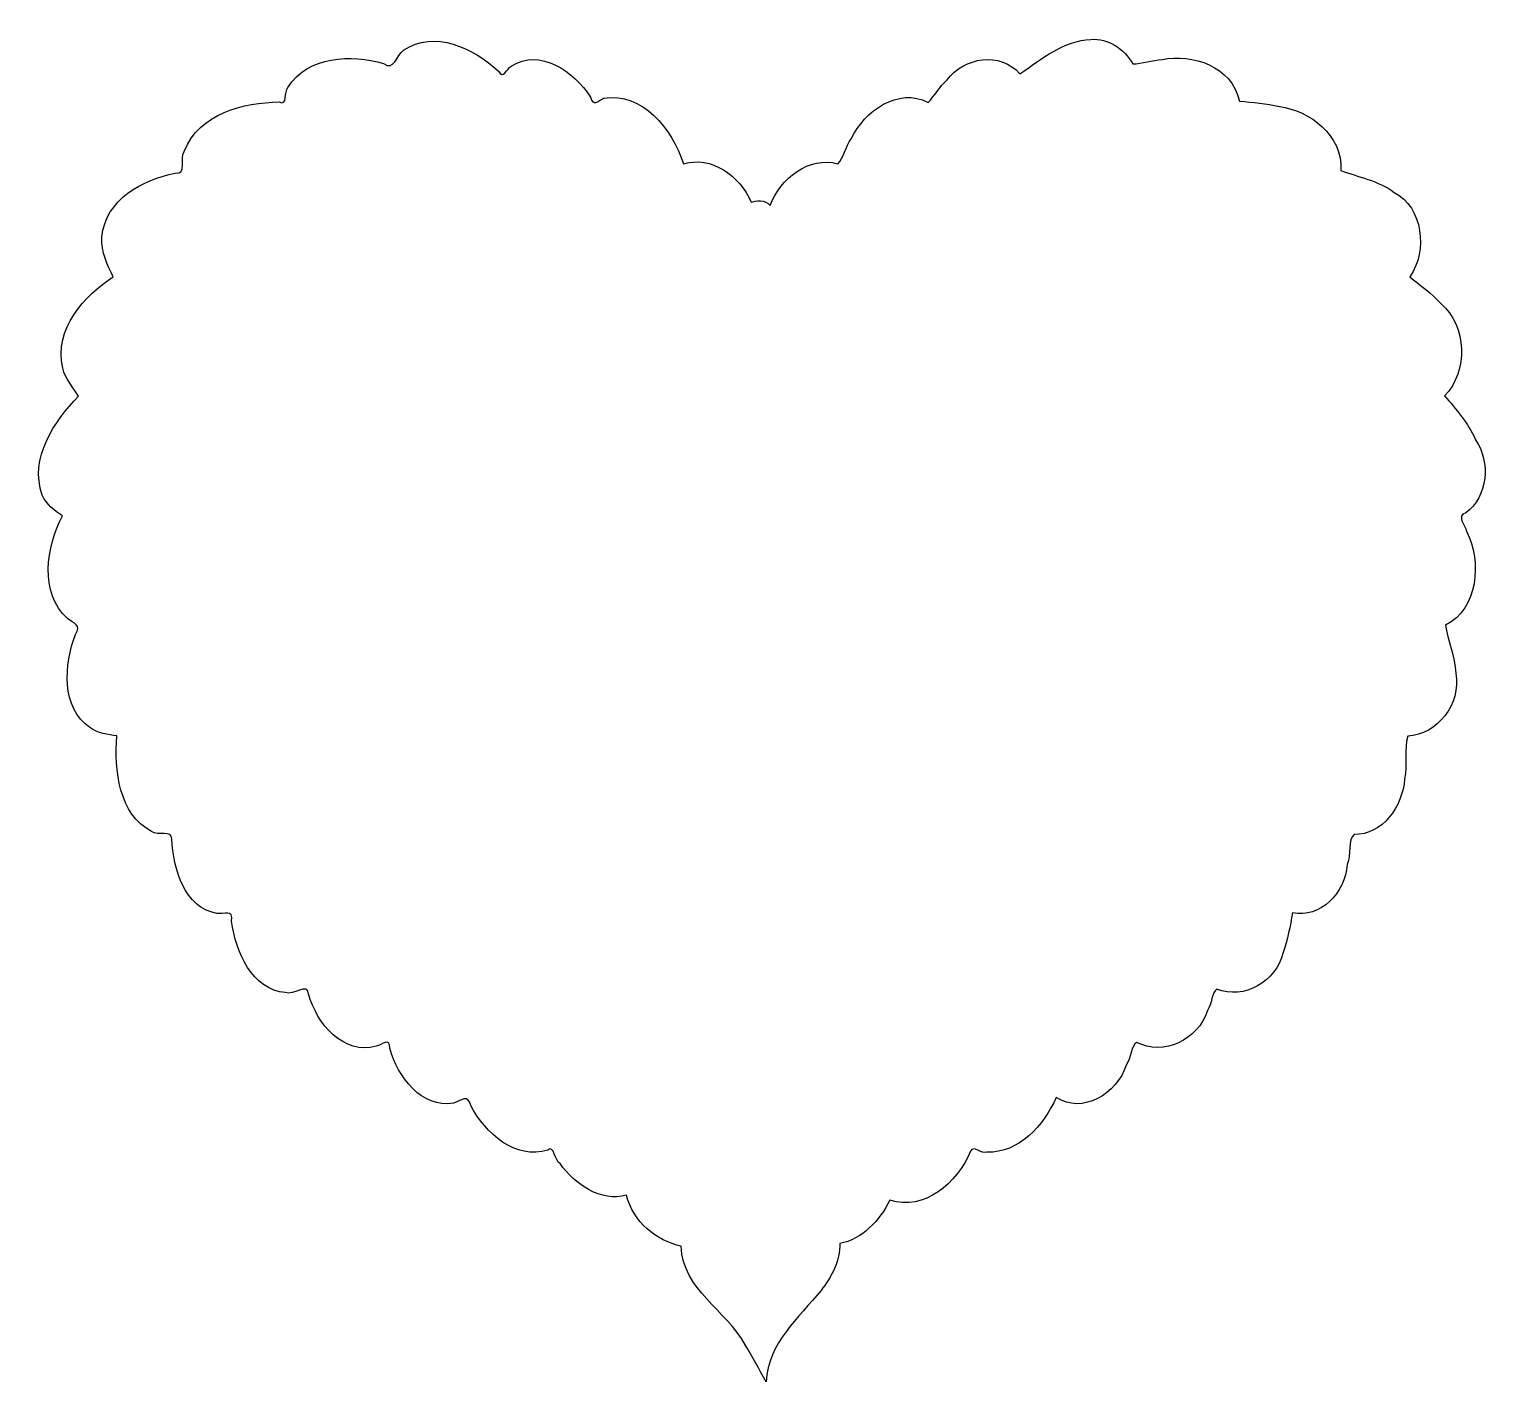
# Model space of a CAD drawing. Header units: centimetres. Extents: x -3.49 to 1.98, y 2.41 to 7.47.
import ezdxf

# ---------------------------------------------------------------- set-up
doc = ezdxf.new("R2010")
doc.units = ezdxf.units.CM
doc.header["$MEASUREMENT"] = 0
doc.layers.add('Layer 1', color=7, linetype='Continuous')

msp = doc.modelspace()

# ---------------------------------------------------------------- linework, layer by layer
at = {"layer": 'Layer 1', "color": 136}
msp.add_open_spline([(0.48283, 7.43219), (0.38189, 7.42722), (0.29788, 7.36102), (0.21721, 7.30301), (0.21721, 7.30301), (0.14388, 7.38883), (0.0088, 7.36558), (-0.05546, 7.28063), (-0.05546, 7.28063), (-0.08259, 7.25659), (-0.1033, 7.21883), (-0.12636, 7.19655), (-0.12636, 7.19655), (-0.23862, 7.25404), (-0.36324, 7.16595), (-0.41475, 7.05992), (-0.41475, 7.05992), (-0.43358, 7.03165), (-0.44305, 6.98834), (-0.46447, 6.96736), (-0.46447, 6.96736), (-0.57182, 6.9964), (-0.67883, 6.91319), (-0.71758, 6.81072), (-0.71758, 6.81072), (-0.73537, 6.83475), (-0.77233, 6.82899), (-0.7888, 6.82326), (-0.7888, 6.82326), (-0.82975, 6.92303), (-0.94028, 6.99849), (-1.04094, 6.96668), (-1.04094, 6.96668), (-1.08428, 7.09678), (-1.19612, 7.23751), (-1.34024, 7.21215), (-1.34024, 7.21215), (-1.36211, 7.20236), (-1.37991, 7.17909), (-1.38932, 7.21622), (-1.38932, 7.21622), (-1.45079, 7.31344), (-1.57928, 7.40123), (-1.68573, 7.33183), (-1.68573, 7.33183), (-1.70437, 7.32238), (-1.71586, 7.27913), (-1.73385, 7.31386), (-1.73385, 7.31386), (-1.82786, 7.39856), (-1.9731, 7.47025), (-2.08929, 7.39184), (-2.08929, 7.39184), (-2.11482, 7.3732), (-2.12514, 7.31181), (-2.16376, 7.34245), (-2.16376, 7.34245), (-2.28458, 7.37572), (-2.4461, 7.3734), (-2.52172, 7.25181), (-2.52172, 7.25181), (-2.53679, 7.23591), (-2.52201, 7.18214), (-2.5538, 7.19824), (-2.5538, 7.19824), (-2.68715, 7.19605), (-2.8524, 7.15657), (-2.90956, 7.01346), (-2.90956, 7.01346), (-2.92841, 6.98598), (-2.89571, 6.92613), (-2.94324, 6.93243), (-2.94324, 6.93243), (-3.06203, 6.9086), (-3.20452, 6.83537), (-3.21784, 6.69239), (-3.21784, 6.69239), (-3.22129, 6.63937), (-3.19673, 6.58648), (-3.17485, 6.54457), (-3.17485, 6.54457), (-3.28283, 6.47427), (-3.39866, 6.34924), (-3.36348, 6.20315), (-3.36348, 6.20315), (-3.35591, 6.16229), (-3.32081, 6.12759), (-3.30542, 6.09737), (-3.30542, 6.09737), (-3.3956, 6.00473), (-3.48935, 5.86695), (-3.44079, 5.72815), (-3.44079, 5.72815), (-3.42543, 5.69356), (-3.39386, 5.66833), (-3.36508, 5.65017), (-3.36508, 5.65017), (-3.42559, 5.53524), (-3.45251, 5.36185), (-3.34679, 5.26637), (-3.34679, 5.26637), (-3.32247, 5.24861), (-3.2923, 5.24195), (-3.31632, 5.20704), (-3.31632, 5.20704), (-3.35919, 5.09541), (-3.37062, 4.93202), (-3.26243, 4.8585), (-3.26243, 4.8585), (-3.23254, 4.83805), (-3.19483, 4.83127), (-3.16138, 4.82731), (-3.16138, 4.82731), (-3.17147, 4.69893), (-3.15384, 4.53317), (-3.03178, 4.4703), (-3.03178, 4.4703), (-3.00895, 4.45046), (-2.95384, 4.47828), (-2.95639, 4.44148), (-2.95639, 4.44148), (-2.95066, 4.32932), (-2.90756, 4.1844), (-2.78797, 4.16346), (-2.78797, 4.16346), (-2.76128, 4.1586), (-2.72487, 4.18079), (-2.73247, 4.1343), (-2.73247, 4.1343), (-2.71654, 4.01881), (-2.65542, 3.87722), (-2.53101, 3.86747), (-2.53101, 3.86747), (-2.5016, 3.85508), (-2.44965, 3.90534), (-2.44408, 3.86306), (-2.44408, 3.86306), (-2.41436, 3.74985), (-2.31217, 3.63216), (-2.19097, 3.66709), (-2.19097, 3.66709), (-2.16902, 3.67078), (-2.13969, 3.70282), (-2.14061, 3.65929), (-2.14061, 3.65929), (-2.11064, 3.55111), (-2.02078, 3.43394), (-1.90226, 3.45383), (-1.90226, 3.45383), (-1.87525, 3.4622), (-1.84668, 3.49005), (-1.83778, 3.44569), (-1.83778, 3.44569), (-1.78307, 3.34005), (-1.66957, 3.24152), (-1.54971, 3.27854), (-1.54971, 3.27854), (-1.52536, 3.29855), (-1.52371, 3.23818), (-1.50351, 3.22768), (-1.50351, 3.22768), (-1.44648, 3.14943), (-1.35176, 3.08384), (-1.25458, 3.10935), (-1.25458, 3.10935), (-1.23071, 3.00904), (-1.14091, 2.93838), (-1.05023, 2.91881), (-1.05023, 2.91881), (-1.04436, 2.75518), (-0.88103, 2.67969), (-0.81092, 2.55027), (-0.81092, 2.55027), (-0.78311, 2.50533), (-0.75859, 2.45822), (-0.73265, 2.41194), (-0.73265, 2.41194), (-0.72492, 2.55815), (-0.60953, 2.65146), (-0.5267, 2.75336), (-0.5267, 2.75336), (-0.48869, 2.8026), (-0.45432, 2.86581), (-0.45709, 2.92865), (-0.45709, 2.92865), (-0.37354, 2.94397), (-0.30793, 3.01495), (-0.26911, 3.09139), (-0.26911, 3.09139), (-0.14154, 3.04774), (-0.01715, 3.15585), (0.03244, 3.27379), (0.03244, 3.27379), (0.04355, 3.3004), (0.07202, 3.25954), (0.09371, 3.27074), (0.09371, 3.27074), (0.21264, 3.26635), (0.3067, 3.36991), (0.35291, 3.47518), (0.35291, 3.47518), (0.45087, 3.41094), (0.58082, 3.48908), (0.615, 3.59656), (0.615, 3.59656), (0.63371, 3.62048), (0.63373, 3.67032), (0.6535, 3.68098), (0.6535, 3.68098), (0.75446, 3.62969), (0.8832, 3.6888), (0.9188, 3.80066), (0.9188, 3.80066), (0.93471, 3.8235), (0.93607, 3.86945), (0.95376, 3.88), (0.95376, 3.88), (1.05464, 3.84064), (1.17571, 3.90632), (1.20173, 4.01765), (1.20173, 4.01765), (1.21952, 4.06507), (1.22752, 4.11572), (1.23734, 4.16547), (1.23734, 4.16547), (1.34189, 4.14413), (1.43337, 4.24063), (1.44201, 4.34686), (1.44201, 4.34686), (1.45544, 4.38226), (1.44413, 4.43988), (1.46735, 4.45874), (1.46735, 4.45874), (1.57344, 4.45609), (1.64905, 4.56323), (1.65629, 4.66691), (1.65629, 4.66691), (1.66839, 4.71727), (1.65343, 4.78094), (1.66816, 4.82592), (1.66816, 4.82592), (1.77739, 4.83292), (1.8696, 4.94505), (1.84748, 5.06155), (1.84748, 5.06155), (1.84661, 5.12323), (1.81574, 5.18754), (1.80931, 5.24192), (1.80931, 5.24192), (1.93128, 5.30186), (1.94619, 5.47777), (1.88854, 5.59249), (1.88854, 5.59249), (1.88315, 5.61572), (1.84856, 5.65065), (1.88501, 5.66132), (1.88501, 5.66132), (1.96845, 5.72234), (1.97873, 5.85068), (1.92222, 5.93527), (1.92222, 5.93527), (1.89349, 5.99667), (1.84876, 6.05127), (1.80609, 6.09869), (1.80609, 6.09869), (1.89495, 6.19149), (1.88962, 6.36074), (1.79165, 6.44417), (1.79165, 6.44417), (1.75777, 6.48281), (1.71413, 6.51162), (1.67648, 6.54453), (1.67648, 6.54453), (1.74377, 6.64287), (1.7251, 6.80279), (1.61745, 6.86018), (1.61745, 6.86018), (1.55845, 6.90441), (1.48091, 6.918), (1.41792, 6.94189), (1.41792, 6.94189), (1.42527, 7.07501), (1.30109, 7.16518), (1.18855, 7.18125), (1.18855, 7.18125), (1.13935, 7.19321), (1.0873, 7.19571), (1.03842, 7.20159), (1.03842, 7.20159), (1.01025, 7.33222), (0.86216, 7.37977), (0.74939, 7.35755), (0.74939, 7.35755), (0.71278, 7.35537), (0.67234, 7.34047), (0.63904, 7.3406), (0.63904, 7.3406), (0.60772, 7.39744), (0.54635, 7.43749), (0.48281, 7.43214), (0.48281, 7.43214), (0.48281, 7.43214), (0.48283, 7.43219), (0.48283, 7.43219)], degree=3, knots=[0, 0, 0, 0, 0.012987, 0.012987, 0.012987, 0.012987, 0.025974, 0.025974, 0.025974, 0.025974, 0.038961, 0.038961, 0.038961, 0.038961, 0.0519481, 0.0519481, 0.0519481, 0.0519481, 0.0649351, 0.0649351, 0.0649351, 0.0649351, 0.0779221, 0.0779221, 0.0779221, 0.0779221, 0.0909091, 0.0909091, 0.0909091, 0.0909091, 0.1038961, 0.1038961, 0.1038961, 0.1038961, 0.1168831, 0.1168831, 0.1168831, 0.1168831, 0.1298701, 0.1298701, 0.1298701, 0.1298701, 0.1428571, 0.1428571, 0.1428571, 0.1428571, 0.1558442, 0.1558442, 0.1558442, 0.1558442, 0.1688312, 0.1688312, 0.1688312, 0.1688312, 0.1818182, 0.1818182, 0.1818182, 0.1818182, 0.1948052, 0.1948052, 0.1948052, 0.1948052, 0.2077922, 0.2077922, 0.2077922, 0.2077922, 0.2207792, 0.2207792, 0.2207792, 0.2207792, 0.2337662, 0.2337662, 0.2337662, 0.2337662, 0.2467532, 0.2467532, 0.2467532, 0.2467532, 0.2597403, 0.2597403, 0.2597403, 0.2597403, 0.2727273, 0.2727273, 0.2727273, 0.2727273, 0.2857143, 0.2857143, 0.2857143, 0.2857143, 0.2987013, 0.2987013, 0.2987013, 0.2987013, 0.3116883, 0.3116883, 0.3116883, 0.3116883, 0.3246753, 0.3246753, 0.3246753, 0.3246753, 0.3376623, 0.3376623, 0.3376623, 0.3376623, 0.3506494, 0.3506494, 0.3506494, 0.3506494, 0.3636364, 0.3636364, 0.3636364, 0.3636364, 0.3766234, 0.3766234, 0.3766234, 0.3766234, 0.3896104, 0.3896104, 0.3896104, 0.3896104, 0.4025974, 0.4025974, 0.4025974, 0.4025974, 0.4155844, 0.4155844, 0.4155844, 0.4155844, 0.4285714, 0.4285714, 0.4285714, 0.4285714, 0.4415584, 0.4415584, 0.4415584, 0.4415584, 0.4545455, 0.4545455, 0.4545455, 0.4545455, 0.4675325, 0.4675325, 0.4675325, 0.4675325, 0.4805195, 0.4805195, 0.4805195, 0.4805195, 0.4935065, 0.4935065, 0.4935065, 0.4935065, 0.5064935, 0.5064935, 0.5064935, 0.5064935, 0.5194805, 0.5194805, 0.5194805, 0.5194805, 0.5324675, 0.5324675, 0.5324675, 0.5324675, 0.5454545, 0.5454545, 0.5454545, 0.5454545, 0.5584416, 0.5584416, 0.5584416, 0.5584416, 0.5714286, 0.5714286, 0.5714286, 0.5714286, 0.5844156, 0.5844156, 0.5844156, 0.5844156, 0.5974026, 0.5974026, 0.5974026, 0.5974026, 0.6103896, 0.6103896, 0.6103896, 0.6103896, 0.6233766, 0.6233766, 0.6233766, 0.6233766, 0.6363636, 0.6363636, 0.6363636, 0.6363636, 0.6493506, 0.6493506, 0.6493506, 0.6493506, 0.6623377, 0.6623377, 0.6623377, 0.6623377, 0.6753247, 0.6753247, 0.6753247, 0.6753247, 0.6883117, 0.6883117, 0.6883117, 0.6883117, 0.7012987, 0.7012987, 0.7012987, 0.7012987, 0.7142857, 0.7142857, 0.7142857, 0.7142857, 0.7272727, 0.7272727, 0.7272727, 0.7272727, 0.7402597, 0.7402597, 0.7402597, 0.7402597, 0.7532468, 0.7532468, 0.7532468, 0.7532468, 0.7662338, 0.7662338, 0.7662338, 0.7662338, 0.7792208, 0.7792208, 0.7792208, 0.7792208, 0.7922078, 0.7922078, 0.7922078, 0.7922078, 0.8051948, 0.8051948, 0.8051948, 0.8051948, 0.8181818, 0.8181818, 0.8181818, 0.8181818, 0.8311688, 0.8311688, 0.8311688, 0.8311688, 0.8441558, 0.8441558, 0.8441558, 0.8441558, 0.8571429, 0.8571429, 0.8571429, 0.8571429, 0.8701299, 0.8701299, 0.8701299, 0.8701299, 0.8831169, 0.8831169, 0.8831169, 0.8831169, 0.8961039, 0.8961039, 0.8961039, 0.8961039, 0.9090909, 0.9090909, 0.9090909, 0.9090909, 0.9220779, 0.9220779, 0.9220779, 0.9220779, 0.9350649, 0.9350649, 0.9350649, 0.9350649, 0.9480519, 0.9480519, 0.9480519, 0.9480519, 0.961039, 0.961039, 0.961039, 0.961039, 0.974026, 0.974026, 0.974026, 0.974026, 1, 1, 1, 1], dxfattribs=at)

doc.saveas('drawing.dxf')
